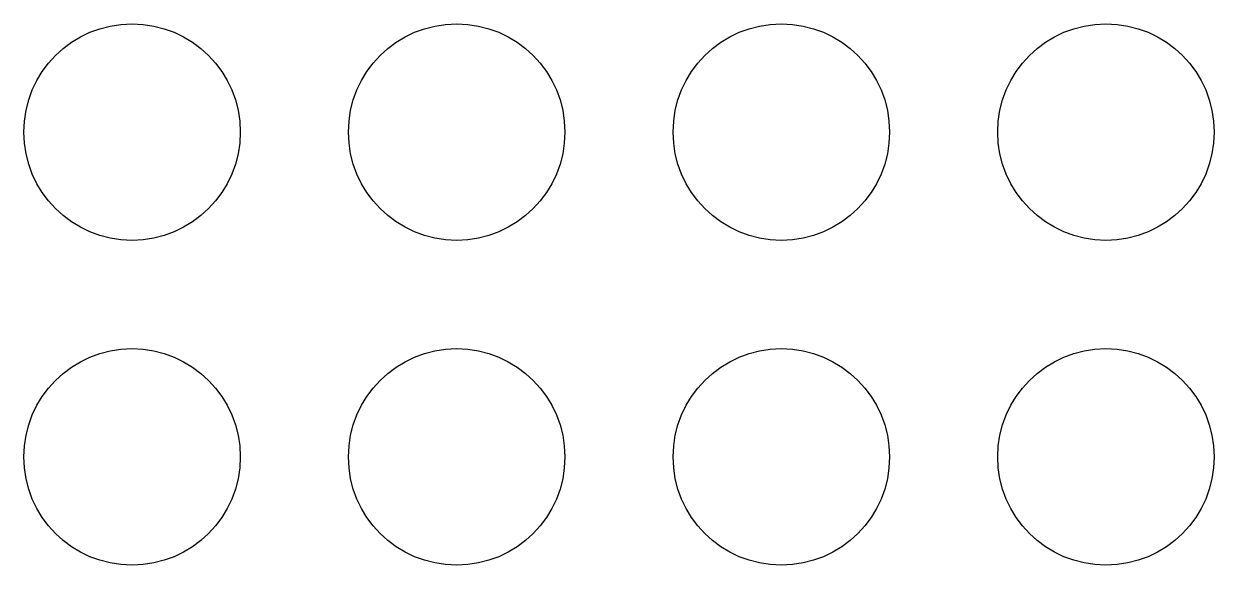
# Model space of a CAD drawing. Header units: millimetres. Extents: x 10 to 120, y 10 to 60.
import ezdxf

# ---------------------------------------------------------------- set-up
doc = ezdxf.new("R2010")
doc.units = ezdxf.units.MM
doc.layers.get('0').update_dxf_attribs({"lineweight": 25})

msp = doc.modelspace()

# ---------------------------------------------------------------- linework, layer by layer
for centre in [(20, 50), (50, 50), (80, 50), (110, 50), (20, 20), (50, 20), (80, 20), (110, 20)]:
    msp.add_circle(centre, 10)

doc.saveas('drawing.dxf')
